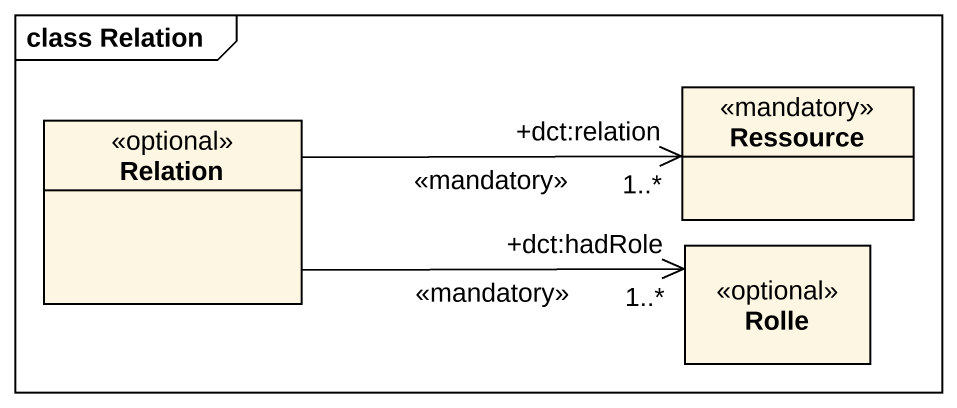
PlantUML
@startuml
mainframe class Relation
hide circle
hide empty members
class Ressource <<mandatory>>
class Relation <<optional>>
class Rolle <<optional>>
Relation -right-> "+dct:relation\n1..*" Ressource : <<mandatory>>
Relation -right-> "+dct:hadRole\n1..*" Rolle : <<mandatory>>
@enduml
